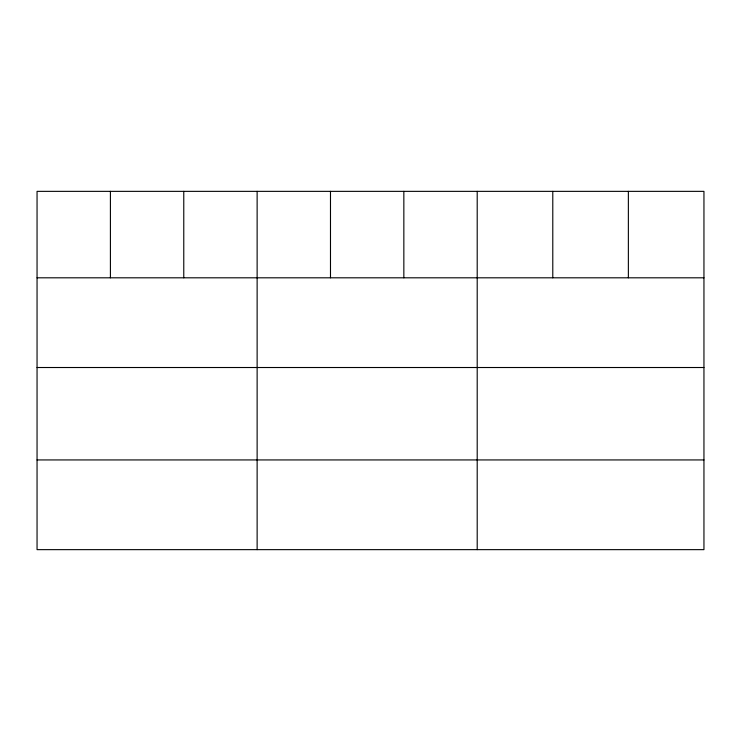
<?xml version="1.0" encoding="UTF-8"?>
<svg xmlns="http://www.w3.org/2000/svg" width="741" height="741" viewBox="0 0 741 741"><rect width="100%" height="100%" fill="white"/><g stroke="black" fill="none" stroke-linecap="round" stroke-linejoin="round"><path stroke-width="1.11" d="M703.95 277.81L703.95 549.646L37.05 549.646L37.05 191.354L703.95 191.354L703.95 277.81L37.05 277.81M37.05 367.517L703.95 367.517M37.05 459.939L703.95 459.939M628.368 191.354L628.368 277.81M552.786 191.354L552.786 277.81M477.204 191.354L477.204 549.646M403.845 191.354L403.845 277.81M330.486 191.354L330.486 277.81M257.127 191.354L257.127 549.646M183.768 191.354L183.768 277.81M110.409 191.354L110.409 277.81"/></g></svg>
